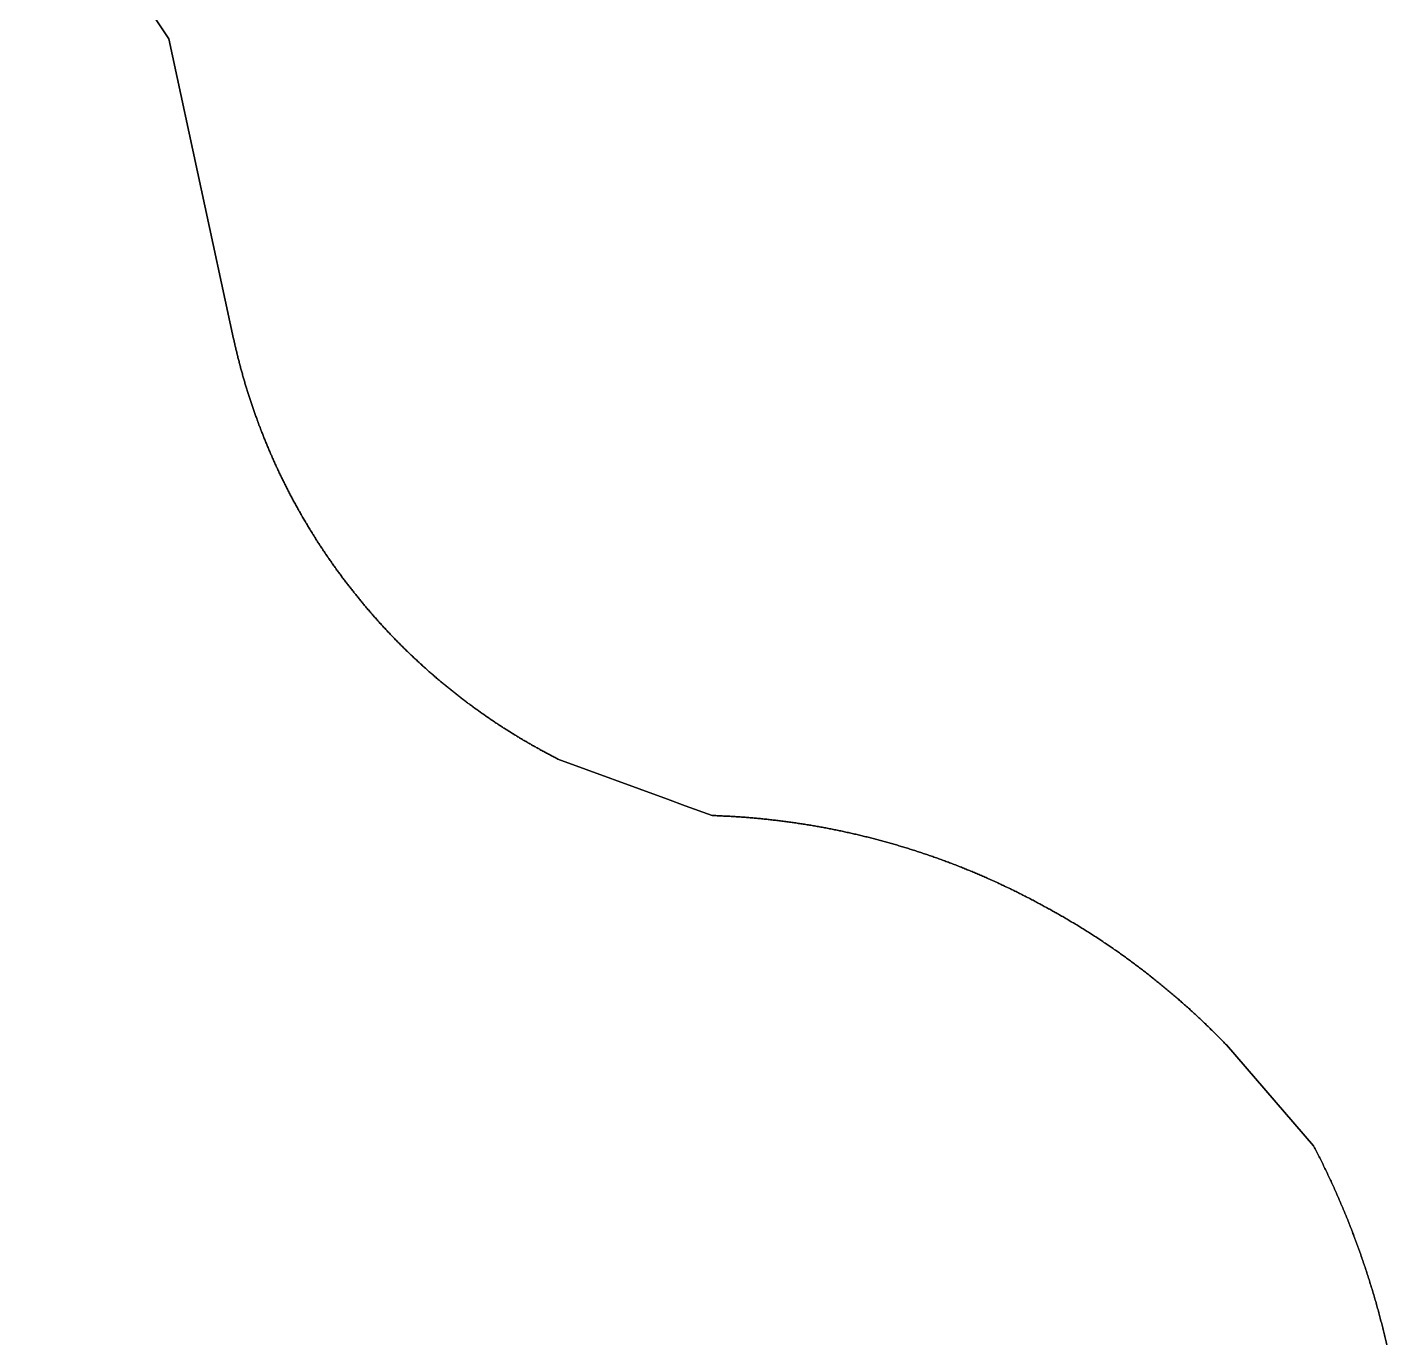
# Model space of a CAD drawing. Header units: inches. Extents: x 130170 to 284068, y 377793 to 804530.
# Drawn here: x 177965.5 to 178316.2, y 640666.8 to 641006.5 of the extents above; entities that cross this region are included whole.
import ezdxf

# ---------------------------------------------------------------- set-up
doc = ezdxf.new("R2010")
doc.units = ezdxf.units.IN
doc.header["$MEASUREMENT"] = 0
doc.layers.add('muni_il', color=7, linetype='Continuous')

msp = doc.modelspace()

# ---------------------------------------------------------------- linework, layer by layer
at = {"layer": 'muni_il'}
for points in [[(177965.47, 641058.59), (178002.05, 641003.53), (178018.72, 640926.19), (178018.78, 640925.92), (178018.84, 640925.65), (178018.9, 640925.38), (178018.96, 640925.12), (178019.02, 640924.85), (178019.08, 640924.58), (178019.14, 640924.31), (178019.2, 640924.04), (178019.27, 640923.77), (178019.33, 640923.51), (178019.39, 640923.24), (178019.46, 640922.97), (178019.52, 640922.7), (178019.59, 640922.43), (178019.65, 640922.17), (178019.72, 640921.9), (178019.78, 640921.63), (178019.85, 640921.37), (178019.92, 640921.1), (178019.98, 640920.83), (178020.05, 640920.57), (178020.12, 640920.3), (178020.19, 640920.03), (178020.26, 640919.77), (178020.33, 640919.5), (178020.4, 640919.23), (178020.47, 640918.97), (178020.54, 640918.7), (178020.61, 640918.44), (178020.68, 640918.17), (178020.76, 640917.9), (178020.83, 640917.64), (178020.9, 640917.37), (178020.98, 640917.11), (178021.05, 640916.84), (178021.13, 640916.58), (178021.2, 640916.31), (178021.28, 640916.05), (178021.35, 640915.79), (178021.43, 640915.52), (178021.51, 640915.26), (178021.59, 640914.99), (178021.66, 640914.73), (178021.74, 640914.46), (178021.82, 640914.2), (178021.9, 640913.94), (178021.98, 640913.67), (178022.06, 640913.41), (178022.14, 640913.15), (178022.22, 640912.88), (178022.3, 640912.62), (178022.39, 640912.36), (178022.47, 640912.1), (178022.55, 640911.83), (178022.64, 640911.57), (178022.72, 640911.31), (178022.8, 640911.05), (178022.89, 640910.79), (178022.97, 640910.52), (178023.06, 640910.26), (178023.15, 640910), (178023.23, 640909.74), (178023.32, 640909.48), (178023.41, 640909.22), (178023.5, 640908.96), (178023.58, 640908.7), (178023.67, 640908.44), (178023.76, 640908.18), (178023.85, 640907.92), (178023.94, 640907.66), (178024.03, 640907.4), (178024.13, 640907.14), (178024.22, 640906.88), (178024.31, 640906.62), (178024.4, 640906.36), (178024.49, 640906.1), (178024.59, 640905.84), (178024.68, 640905.58), (178024.78, 640905.32), (178024.87, 640905.06), (178024.97, 640904.81), (178025.06, 640904.55), (178025.16, 640904.29), (178025.25, 640904.03), (178025.35, 640903.77), (178025.45, 640903.52), (178025.55, 640903.26), (178025.64, 640903), (178025.74, 640902.74), (178025.84, 640902.49), (178025.94, 640902.23), (178026.04, 640901.98), (178026.14, 640901.72), (178026.24, 640901.46), (178026.35, 640901.21), (178026.45, 640900.95), (178026.55, 640900.7), (178026.65, 640900.44), (178026.76, 640900.19), (178026.86, 640899.93), (178026.96, 640899.68), (178027.07, 640899.42), (178027.17, 640899.17), (178027.28, 640898.91), (178027.38, 640898.66), (178027.49, 640898.4), (178027.6, 640898.15), (178027.7, 640897.9), (178027.81, 640897.64), (178027.92, 640897.39), (178028.03, 640897.14), (178028.14, 640896.88), (178028.25, 640896.63), (178028.36, 640896.38), (178028.47, 640896.13), (178028.58, 640895.87), (178028.69, 640895.62), (178028.8, 640895.37), (178028.91, 640895.12), (178029.02, 640894.87), (178029.14, 640894.62), (178029.25, 640894.37), (178029.36, 640894.12), (178029.48, 640893.86), (178029.59, 640893.61), (178029.71, 640893.36), (178029.82, 640893.11), (178029.94, 640892.86), (178030.05, 640892.62), (178030.17, 640892.37), (178030.29, 640892.12), (178030.4, 640891.87), (178030.52, 640891.62), (178030.64, 640891.37), (178030.76, 640891.12), (178030.88, 640890.87), (178031, 640890.63), (178031.12, 640890.38), (178031.24, 640890.13), (178031.36, 640889.88), (178031.48, 640889.64), (178031.6, 640889.39), (178031.73, 640889.14), (178031.85, 640888.9), (178031.97, 640888.65), (178032.09, 640888.4), (178032.22, 640888.16), (178032.34, 640887.91), (178032.47, 640887.67), (178032.59, 640887.42), (178032.72, 640887.18), (178032.84, 640886.93), (178032.97, 640886.69), (178033.1, 640886.44), (178033.23, 640886.2), (178033.35, 640885.96), (178033.48, 640885.71), (178033.61, 640885.47), (178033.74, 640885.23), (178033.87, 640884.98), (178034, 640884.74), (178034.13, 640884.5), (178034.26, 640884.26), (178034.39, 640884.01), (178034.52, 640883.77), (178034.65, 640883.53), (178034.79, 640883.29), (178034.92, 640883.05), (178035.05, 640882.81), (178035.18, 640882.57), (178035.32, 640882.33), (178035.45, 640882.09), (178035.59, 640881.85), (178035.72, 640881.61), (178035.86, 640881.37), (178036, 640881.13), (178036.13, 640880.89), (178036.27, 640880.65), (178036.41, 640880.41), (178036.54, 640880.17), (178036.68, 640879.93), (178036.82, 640879.7), (178036.96, 640879.46), (178037.1, 640879.22), (178037.24, 640878.98), (178037.38, 640878.75), (178037.52, 640878.51), (178037.66, 640878.27), (178037.8, 640878.04), (178037.94, 640877.8), (178038.08, 640877.57), (178038.23, 640877.33), (178038.37, 640877.1), (178038.51, 640876.86), (178038.66, 640876.63), (178038.8, 640876.39), (178038.95, 640876.16), (178039.09, 640875.92), (178039.24, 640875.69), (178039.38, 640875.46), (178039.53, 640875.22), (178039.68, 640874.99), (178039.82, 640874.76), (178039.97, 640874.52), (178040.12, 640874.29), (178040.27, 640874.06), (178040.41, 640873.83), (178040.56, 640873.6), (178040.71, 640873.37), (178040.86, 640873.13), (178041.01, 640872.9), (178041.16, 640872.67), (178041.31, 640872.44), (178041.47, 640872.21), (178041.62, 640871.98), (178041.77, 640871.75), (178041.92, 640871.53), (178042.08, 640871.3), (178042.23, 640871.07), (178042.38, 640870.84), (178042.54, 640870.61), (178042.69, 640870.38), (178042.85, 640870.16), (178043, 640869.93), (178043.16, 640869.7), (178043.31, 640869.48), (178043.47, 640869.25), (178043.63, 640869.02), (178043.78, 640868.8), (178043.94, 640868.57), (178044.1, 640868.35), (178044.26, 640868.12), (178044.42, 640867.9), (178044.58, 640867.67), (178044.74, 640867.45), (178044.9, 640867.22), (178045.06, 640867), (178045.22, 640866.78), (178045.38, 640866.55), (178045.54, 640866.33), (178045.7, 640866.11), (178045.87, 640865.89), (178046.03, 640865.66), (178046.19, 640865.44), (178046.35, 640865.22), (178046.52, 640865), (178046.68, 640864.78), (178046.85, 640864.56), (178047.01, 640864.34), (178047.18, 640864.12), (178047.34, 640863.9), (178047.51, 640863.68), (178047.68, 640863.46), (178047.84, 640863.24), (178048.01, 640863.02), (178048.18, 640862.8), (178048.35, 640862.59), (178048.51, 640862.37), (178048.68, 640862.15), (178048.85, 640861.93), (178049.02, 640861.72), (178049.19, 640861.5), (178049.36, 640861.28), (178049.53, 640861.07), (178049.7, 640860.85), (178049.87, 640860.64), (178050.05, 640860.42), (178050.22, 640860.21), (178050.39, 640859.99), (178050.56, 640859.78), (178050.74, 640859.56), (178050.91, 640859.35), (178051.08, 640859.14), (178051.26, 640858.92), (178051.43, 640858.71), (178051.61, 640858.5), (178051.78, 640858.29), (178051.96, 640858.07), (178052.14, 640857.86), (178052.31, 640857.65), (178052.49, 640857.44), (178052.67, 640857.23), (178052.84, 640857.02), (178053.02, 640856.81), (178053.21, 640856.59), (178053.39, 640856.38), (178053.57, 640856.17), (178053.75, 640855.96), (178053.93, 640855.75), (178054.11, 640855.55), (178054.29, 640855.34), (178054.47, 640855.13), (178054.65, 640854.92), (178054.83, 640854.72), (178055.01, 640854.51), (178055.2, 640854.3), (178055.38, 640854.1), (178055.56, 640853.89), (178055.74, 640853.69), (178055.93, 640853.48), (178056.11, 640853.28), (178056.3, 640853.07), (178056.48, 640852.87), (178056.67, 640852.67), (178056.85, 640852.46), (178057.04, 640852.26), (178057.22, 640852.06), (178057.41, 640851.85), (178057.6, 640851.65), (178057.79, 640851.45), (178057.97, 640851.25), (178058.16, 640851.05), (178058.35, 640850.85), (178058.54, 640850.65), (178058.73, 640850.45), (178058.92, 640850.25), (178059.11, 640850.05), (178059.3, 640849.85), (178059.49, 640849.65), (178059.68, 640849.45), (178059.87, 640849.25), (178060.06, 640849.05), (178060.25, 640848.86), (178060.44, 640848.66), (178060.64, 640848.46), (178060.83, 640848.27), (178061.02, 640848.07), (178061.21, 640847.87), (178061.41, 640847.68), (178061.6, 640847.48), (178061.8, 640847.29), (178061.99, 640847.09), (178062.19, 640846.9), (178062.38, 640846.71), (178062.58, 640846.51), (178062.77, 640846.32), (178062.97, 640846.13), (178063.17, 640845.93), (178063.36, 640845.74), (178063.56, 640845.55), (178063.76, 640845.36), (178063.96, 640845.17), (178064.16, 640844.98), (178064.35, 640844.79), (178064.55, 640844.6), (178064.75, 640844.41), (178064.95, 640844.22), (178065.15, 640844.03), (178065.35, 640843.84), (178065.55, 640843.65), (178065.75, 640843.46), (178065.96, 640843.27), (178066.16, 640843.09), (178066.36, 640842.9), (178066.56, 640842.71), (178066.76, 640842.53), (178066.97, 640842.34), (178067.17, 640842.16), (178067.37, 640841.97), (178067.58, 640841.79), (178067.78, 640841.6), (178067.99, 640841.42), (178068.19, 640841.23), (178068.4, 640841.05), (178068.6, 640840.87), (178068.81, 640840.68), (178069.01, 640840.5), (178069.22, 640840.32), (178069.43, 640840.14), (178069.64, 640839.96), (178069.84, 640839.78), (178070.05, 640839.59), (178070.26, 640839.41), (178070.47, 640839.23), (178070.68, 640839.05), (178070.88, 640838.88), (178071.09, 640838.7), (178071.3, 640838.52), (178071.51, 640838.34), (178071.72, 640838.16), (178071.93, 640837.98), (178072.14, 640837.81), (178072.36, 640837.63), (178072.57, 640837.45), (178072.78, 640837.28), (178072.99, 640837.1), (178073.2, 640836.93), (178073.42, 640836.75), (178073.63, 640836.58), (178073.84, 640836.4), (178074.05, 640836.23), (178074.27, 640836.06), (178074.48, 640835.88), (178074.7, 640835.71), (178074.91, 640835.54), (178075.13, 640835.37), (178075.34, 640835.2), (178075.56, 640835.03), (178075.77, 640834.85), (178075.99, 640834.68), (178076.21, 640834.51), (178076.42, 640834.34), (178076.64, 640834.18), (178076.86, 640834.01), (178077.08, 640833.84), (178077.29, 640833.67), (178077.51, 640833.5), (178077.73, 640833.33), (178077.95, 640833.17), (178078.17, 640833), (178078.39, 640832.83), (178078.61, 640832.67), (178078.83, 640832.5), (178079.05, 640832.34), (178079.27, 640832.17), (178079.49, 640832.01), (178079.71, 640831.84), (178079.93, 640831.68), (178080.15, 640831.52), (178080.37, 640831.35), (178080.6, 640831.19), (178080.82, 640831.03), (178081.04, 640830.87), (178081.26, 640830.71), (178081.49, 640830.55), (178081.71, 640830.39), (178081.94, 640830.23), (178082.16, 640830.07), (178082.38, 640829.91), (178082.61, 640829.75), (178082.83, 640829.59), (178083.06, 640829.43), (178083.28, 640829.27), (178083.51, 640829.12), (178083.74, 640828.96), (178083.96, 640828.8), (178084.19, 640828.65), (178084.42, 640828.49), (178084.64, 640828.33), (178084.87, 640828.18), (178085.1, 640828.02), (178085.33, 640827.87), (178085.55, 640827.72), (178085.78, 640827.56), (178086.01, 640827.41), (178086.24, 640827.26), (178086.47, 640827.1), (178086.7, 640826.95), (178086.93, 640826.8), (178087.16, 640826.65), (178087.39, 640826.5), (178087.62, 640826.35), (178087.85, 640826.2), (178088.08, 640826.05), (178088.31, 640825.9), (178088.54, 640825.75), (178088.78, 640825.6), (178089.01, 640825.45), (178089.24, 640825.31), (178089.47, 640825.16), (178089.71, 640825.01), (178089.94, 640824.87), (178090.17, 640824.72), (178090.41, 640824.57), (178090.64, 640824.43), (178090.87, 640824.28), (178091.11, 640824.14), (178091.34, 640824), (178091.58, 640823.85), (178091.81, 640823.71), (178092.05, 640823.57), (178092.28, 640823.42), (178092.52, 640823.28), (178092.76, 640823.14), (178092.99, 640823), (178093.23, 640822.86), (178093.47, 640822.72), (178093.7, 640822.58), (178093.94, 640822.44), (178094.18, 640822.3), (178094.42, 640822.16), (178094.65, 640822.02), (178094.89, 640821.89), (178095.13, 640821.75), (178095.37, 640821.61), (178095.61, 640821.47), (178095.85, 640821.34), (178096.09, 640821.2), (178096.33, 640821.07), (178096.57, 640820.93), (178096.81, 640820.8), (178097.05, 640820.66), (178097.29, 640820.53), (178097.53, 640820.4), (178097.77, 640820.26), (178098.01, 640820.13), (178098.25, 640820), (178098.49, 640819.87), (178098.74, 640819.74), (178098.98, 640819.61), (178099.22, 640819.48), (178099.46, 640819.35), (178099.71, 640819.22), (178099.95, 640819.09), (178100.19, 640818.96), (178100.44, 640818.83), (178100.68, 640818.7), (178100.92, 640818.57), (178101.17, 640818.45), (178101.41, 640818.32), (178101.66, 640818.19), (178101.9, 640818.07), (178102.15, 640817.94), (178102.41, 640817.81), (178130.7, 640807.43), (178135.23, 640805.77), (178142.18, 640803.24), (178142.51, 640803.23), (178142.84, 640803.22), (178143.17, 640803.21), (178143.5, 640803.19), (178143.83, 640803.18), (178144.15, 640803.17), (178144.48, 640803.15), (178144.81, 640803.14), (178145.14, 640803.12), (178145.47, 640803.11), (178145.79, 640803.09), (178146.12, 640803.08), (178146.45, 640803.06), (178146.78, 640803.04), (178147.11, 640803.02), (178147.43, 640803), (178147.76, 640802.98), (178148.09, 640802.96), (178148.42, 640802.94), (178148.74, 640802.92), (178149.07, 640802.9), (178149.4, 640802.88), (178149.73, 640802.85), (178150.05, 640802.83), (178150.38, 640802.8), (178150.71, 640802.78), (178151.04, 640802.75), (178151.36, 640802.73), (178151.69, 640802.7), (178152.02, 640802.68), (178152.35, 640802.65), (178152.67, 640802.62), (178153, 640802.59), (178153.33, 640802.56), (178153.66, 640802.53), (178153.98, 640802.5), (178154.31, 640802.47), (178154.64, 640802.44), (178154.96, 640802.41), (178155.29, 640802.37), (178155.62, 640802.34), (178155.94, 640802.31), (178156.27, 640802.27), (178156.6, 640802.24), (178156.92, 640802.2), (178157.25, 640802.17), (178157.58, 640802.13), (178157.9, 640802.09), (178158.23, 640802.06), (178158.55, 640802.02), (178158.88, 640801.98), (178159.21, 640801.94), (178159.53, 640801.9), (178159.86, 640801.86), (178160.18, 640801.82), (178160.51, 640801.78), (178160.84, 640801.73), (178161.16, 640801.69), (178161.49, 640801.65), (178161.81, 640801.6), (178162.14, 640801.56), (178162.46, 640801.51), (178162.79, 640801.47), (178163.11, 640801.42), (178163.44, 640801.38), (178163.76, 640801.33), (178164.09, 640801.28), (178164.41, 640801.23), (178164.74, 640801.18), (178165.06, 640801.13), (178165.39, 640801.08), (178165.71, 640801.03), (178166.04, 640800.98), (178166.36, 640800.93), (178166.68, 640800.88), (178167.01, 640800.82), (178167.33, 640800.77), (178167.66, 640800.72), (178167.98, 640800.66), (178168.3, 640800.61), (178168.63, 640800.55), (178168.95, 640800.5), (178169.27, 640800.44), (178169.6, 640800.38), (178169.92, 640800.32), (178170.24, 640800.27), (178170.57, 640800.21), (178170.89, 640800.15), (178171.21, 640800.09), (178171.54, 640800.03), (178171.86, 640799.97), (178172.18, 640799.9), (178172.5, 640799.84), (178172.83, 640799.78), (178173.15, 640799.71), (178173.47, 640799.65), (178173.79, 640799.59), (178174.11, 640799.52), (178174.44, 640799.46), (178174.76, 640799.39), (178175.08, 640799.32), (178175.4, 640799.26), (178175.72, 640799.19), (178176.04, 640799.12), (178176.36, 640799.05), (178176.68, 640798.98), (178177.01, 640798.91), (178177.33, 640798.84), (178177.65, 640798.77), (178177.97, 640798.7), (178178.29, 640798.62), (178178.61, 640798.55), (178178.93, 640798.48), (178179.25, 640798.4), (178179.57, 640798.33), (178179.89, 640798.25), (178180.21, 640798.18), (178180.53, 640798.1), (178180.85, 640798.03), (178181.17, 640797.95), (178181.48, 640797.87), (178181.8, 640797.79), (178182.12, 640797.71), (178182.44, 640797.63), (178182.76, 640797.55), (178183.08, 640797.47), (178183.4, 640797.39), (178183.71, 640797.31), (178184.03, 640797.23), (178184.35, 640797.15), (178184.67, 640797.06), (178184.98, 640796.98), (178185.3, 640796.89), (178185.62, 640796.81), (178185.94, 640796.72), (178186.25, 640796.64), (178186.57, 640796.55), (178186.89, 640796.46), (178187.2, 640796.38), (178187.52, 640796.29), (178187.84, 640796.2), (178188.15, 640796.11), (178188.47, 640796.02), (178188.78, 640795.93), (178189.1, 640795.84), (178189.41, 640795.75), (178189.73, 640795.66), (178190.04, 640795.56), (178190.36, 640795.47), (178190.67, 640795.38), (178190.99, 640795.28), (178191.3, 640795.19), (178191.62, 640795.09), (178191.93, 640795), (178192.25, 640794.9), (178192.56, 640794.8), (178192.87, 640794.71), (178193.19, 640794.61), (178193.5, 640794.51), (178193.81, 640794.41), (178194.13, 640794.31), (178194.44, 640794.21), (178194.75, 640794.11), (178195.06, 640794.01), (178195.38, 640793.91), (178195.69, 640793.8), (178196, 640793.7), (178196.31, 640793.6), (178196.62, 640793.49), (178196.93, 640793.39), (178197.25, 640793.28), (178197.56, 640793.18), (178197.87, 640793.07), (178198.18, 640792.97), (178198.49, 640792.86), (178198.8, 640792.75), (178199.11, 640792.64), (178199.42, 640792.53), (178199.73, 640792.43), (178200.04, 640792.32), (178200.35, 640792.21), (178200.66, 640792.09), (178200.96, 640791.98), (178201.27, 640791.87), (178201.58, 640791.76), (178201.89, 640791.65), (178202.2, 640791.53), (178202.51, 640791.42), (178202.81, 640791.3), (178203.12, 640791.19), (178203.43, 640791.07), (178203.74, 640790.96), (178204.04, 640790.84), (178204.35, 640790.72), (178204.66, 640790.6), (178204.96, 640790.49), (178205.27, 640790.37), (178205.58, 640790.25), (178205.88, 640790.13), (178206.19, 640790.01), (178206.49, 640789.89), (178206.8, 640789.77), (178207.1, 640789.64), (178207.41, 640789.52), (178207.71, 640789.4), (178208.02, 640789.27), (178208.32, 640789.15), (178208.62, 640789.03), (178208.93, 640788.9), (178209.23, 640788.77), (178209.53, 640788.65), (178209.84, 640788.52), (178210.14, 640788.39), (178210.44, 640788.27), (178210.74, 640788.14), (178211.05, 640788.01), (178211.35, 640787.88), (178211.65, 640787.75), (178211.95, 640787.62), (178212.25, 640787.49), (178212.55, 640787.36), (178212.85, 640787.23), (178213.15, 640787.09), (178213.45, 640786.96), (178213.75, 640786.83), (178214.05, 640786.69), (178214.35, 640786.56), (178214.65, 640786.42), (178214.95, 640786.29), (178215.25, 640786.15), (178215.55, 640786.02), (178215.85, 640785.88), (178216.15, 640785.74), (178216.44, 640785.6), (178216.74, 640785.46), (178217.04, 640785.32), (178217.34, 640785.19), (178217.63, 640785.04), (178217.93, 640784.9), (178218.23, 640784.76), (178218.52, 640784.62), (178218.82, 640784.48), (178219.12, 640784.34), (178219.41, 640784.19), (178219.71, 640784.05), (178220, 640783.91), (178220.3, 640783.76), (178220.59, 640783.62), (178220.88, 640783.47), (178221.18, 640783.32), (178221.47, 640783.18), (178221.77, 640783.03), (178222.06, 640782.88), (178222.35, 640782.73), (178222.65, 640782.58), (178222.94, 640782.44), (178223.23, 640782.29), (178223.52, 640782.13), (178223.81, 640781.98), (178224.11, 640781.83), (178224.4, 640781.68), (178224.69, 640781.53), (178224.98, 640781.38), (178225.27, 640781.22), (178225.56, 640781.07), (178225.85, 640780.91), (178226.14, 640780.76), (178226.43, 640780.6), (178226.72, 640780.45), (178227.01, 640780.29), (178227.29, 640780.14), (178227.58, 640779.98), (178227.87, 640779.82), (178228.42, 640779.52), (178228.7, 640779.37), (178228.99, 640779.21), (178229.27, 640779.06), (178229.55, 640778.91), (178229.83, 640778.75), (178230.11, 640778.59), (178230.39, 640778.44), (178230.67, 640778.28), (178230.96, 640778.12), (178231.24, 640777.97), (178231.52, 640777.81), (178231.79, 640777.65), (178232.07, 640777.49), (178232.35, 640777.33), (178232.63, 640777.17), (178232.91, 640777.01), (178233.19, 640776.85), (178233.47, 640776.68), (178233.75, 640776.52), (178234.02, 640776.36), (178234.3, 640776.2), (178234.58, 640776.03), (178234.85, 640775.87), (178235.13, 640775.7), (178235.41, 640775.54), (178235.68, 640775.37), (178235.96, 640775.21), (178236.23, 640775.04), (178236.51, 640774.87), (178236.78, 640774.71), (178237.06, 640774.54), (178237.33, 640774.37), (178237.6, 640774.2), (178237.88, 640774.03), (178238.15, 640773.86), (178238.42, 640773.69), (178238.7, 640773.52), (178238.97, 640773.35), (178239.24, 640773.18), (178239.51, 640773), (178239.78, 640772.83), (178240.05, 640772.66), (178240.33, 640772.49), (178240.6, 640772.31), (178240.87, 640772.14), (178241.14, 640771.96), (178241.41, 640771.79), (178241.67, 640771.61), (178241.94, 640771.43), (178242.21, 640771.26), (178242.48, 640771.08), (178242.75, 640770.9), (178243.02, 640770.72), (178243.28, 640770.54), (178243.55, 640770.37), (178243.82, 640770.19), (178244.08, 640770.01), (178244.35, 640769.83), (178244.62, 640769.64), (178244.88, 640769.46), (178245.15, 640769.28), (178245.41, 640769.1), (178245.68, 640768.92), (178245.94, 640768.73), (178246.21, 640768.55), (178246.47, 640768.36), (178246.73, 640768.18), (178247, 640767.99), (178247.26, 640767.81), (178247.52, 640767.62), (178247.78, 640767.44), (178248.04, 640767.25), (178248.31, 640767.06), (178248.57, 640766.87), (178248.83, 640766.69), (178249.09, 640766.5), (178249.35, 640766.31), (178249.61, 640766.12), (178249.87, 640765.93), (178250.13, 640765.74), (178250.39, 640765.55), (178250.64, 640765.36), (178250.9, 640765.16), (178251.16, 640764.97), (178251.42, 640764.78), (178251.68, 640764.59), (178251.93, 640764.39), (178252.19, 640764.2), (178252.45, 640764), (178252.7, 640763.81), (178252.96, 640763.61), (178253.21, 640763.42), (178253.47, 640763.22), (178253.72, 640763.02), (178253.98, 640762.83), (178254.23, 640762.63), (178254.48, 640762.43), (178254.74, 640762.23), (178254.99, 640762.03), (178255.24, 640761.83), (178255.49, 640761.63), (178255.89, 640761.32), (178256.15, 640761.11), (178256.41, 640760.9), (178256.67, 640760.7), (178256.93, 640760.49), (178257.19, 640760.28), (178257.45, 640760.07), (178257.71, 640759.86), (178257.97, 640759.65), (178258.23, 640759.44), (178258.48, 640759.23), (178258.74, 640759.01), (178259, 640758.8), (178259.25, 640758.59), (178259.51, 640758.38), (178259.77, 640758.16), (178260.02, 640757.95), (178260.28, 640757.73), (178260.53, 640757.52), (178260.78, 640757.3), (178261.04, 640757.09), (178261.29, 640756.87), (178261.54, 640756.66), (178261.8, 640756.44), (178262.05, 640756.22), (178262.3, 640756), (178262.55, 640755.79), (178262.8, 640755.57), (178263.06, 640755.35), (178263.31, 640755.13), (178263.56, 640754.91), (178263.81, 640754.69), (178264.06, 640754.47), (178264.3, 640754.24), (178264.55, 640754.02), (178264.8, 640753.8), (178265.05, 640753.58), (178265.3, 640753.36), (178265.54, 640753.13), (178265.79, 640752.91), (178266.04, 640752.68), (178266.28, 640752.46), (178266.53, 640752.23), (178266.77, 640752.01), (178267.02, 640751.78), (178267.26, 640751.56), (178267.51, 640751.33), (178267.75, 640751.1), (178267.99, 640750.87), (178268.24, 640750.65), (178268.48, 640750.42), (178268.72, 640750.19), (178268.96, 640749.96), (178269.2, 640749.73), (178269.44, 640749.5), (178269.68, 640749.27), (178269.92, 640749.04), (178270.16, 640748.81), (178270.4, 640748.57), (178270.64, 640748.34), (178270.88, 640748.11), (178271.12, 640747.88), (178271.36, 640747.64), (178271.59, 640747.41), (178271.83, 640747.17), (178272.07, 640746.94), (178272.3, 640746.7), (178272.54, 640746.47), (178272.77, 640746.23), (178273.01, 640746), (178273.24, 640745.76), (178273.47, 640745.52), (178273.71, 640745.28), (178273.94, 640745.05), (178274.17, 640744.81), (178274.41, 640744.57), (178274.64, 640744.33), (178274.87, 640744.09), (178297.36, 640718.08), (178297.62, 640717.59), (178297.79, 640717.26), (178297.96, 640716.93), (178298.13, 640716.6), (178298.29, 640716.27), (178298.46, 640715.93), (178298.63, 640715.6), (178298.8, 640715.27), (178298.96, 640714.94), (178299.13, 640714.61), (178299.29, 640714.27), (178299.46, 640713.94), (178299.62, 640713.61), (178299.79, 640713.28), (178299.95, 640712.94), (178300.11, 640712.61), (178300.27, 640712.27), (178300.43, 640711.94), (178300.59, 640711.61), (178300.75, 640711.27), (178300.91, 640710.93), (178301.07, 640710.6), (178301.23, 640710.26), (178301.39, 640709.93), (178301.54, 640709.59), (178301.7, 640709.25), (178301.86, 640708.92), (178302.01, 640708.58), (178302.17, 640708.24), (178302.32, 640707.91), (178302.47, 640707.57), (178302.63, 640707.23), (178302.78, 640706.89), (178302.93, 640706.55), (178303.08, 640706.21), (178303.23, 640705.87), (178303.38, 640705.53), (178303.53, 640705.19), (178303.68, 640704.85), (178303.83, 640704.51), (178303.98, 640704.17), (178304.13, 640703.83), (178304.27, 640703.49), (178304.42, 640703.15), (178304.59, 640702.74), (178304.74, 640702.4), (178304.88, 640702.06), (178305.02, 640701.72), (178305.17, 640701.37), (178305.31, 640701.03), (178305.45, 640700.69), (178305.59, 640700.34), (178305.73, 640700), (178305.87, 640699.66), (178306.01, 640699.31), (178306.15, 640698.97), (178306.29, 640698.62), (178306.43, 640698.28), (178306.56, 640697.93), (178306.7, 640697.59), (178306.83, 640697.24), (178306.97, 640696.9), (178307.1, 640696.55), (178307.24, 640696.21), (178307.37, 640695.86), (178307.5, 640695.51), (178307.64, 640695.17), (178307.77, 640694.82), (178307.9, 640694.47), (178308.03, 640694.12), (178308.16, 640693.78), (178308.29, 640693.43), (178308.42, 640693.08), (178308.55, 640692.73), (178308.67, 640692.38), (178308.8, 640692.03), (178308.93, 640691.68), (178309.05, 640691.34), (178309.18, 640690.99), (178309.3, 640690.64), (178309.42, 640690.29), (178309.55, 640689.94), (178309.67, 640689.59), (178309.79, 640689.23), (178309.91, 640688.88), (178310.03, 640688.53), (178310.15, 640688.18), (178310.27, 640687.83), (178310.39, 640687.48), (178310.51, 640687.13), (178310.63, 640686.77), (178310.75, 640686.42), (178310.86, 640686.07), (178310.98, 640685.72), (178311.09, 640685.36), (178311.21, 640685.01), (178311.32, 640684.66), (178311.44, 640684.3), (178311.55, 640683.95), (178311.66, 640683.6), (178311.77, 640683.24), (178311.88, 640682.89), (178311.99, 640682.53), (178312.1, 640682.18), (178312.21, 640681.82), (178312.32, 640681.47), (178312.43, 640681.11), (178312.54, 640680.76), (178312.64, 640680.4), (178312.75, 640680.05), (178312.86, 640679.69), (178312.96, 640679.34), (178313.06, 640678.98), (178313.17, 640678.62), (178313.27, 640678.27), (178313.37, 640677.91), (178313.48, 640677.55), (178313.58, 640677.2), (178313.68, 640676.84), (178313.78, 640676.48), (178313.88, 640676.12), (178313.98, 640675.77), (178314.07, 640675.41), (178314.17, 640675.05), (178314.27, 640674.69), (178314.36, 640674.33), (178314.46, 640673.97), (178314.56, 640673.61), (178314.65, 640673.26), (178314.74, 640672.9), (178314.84, 640672.54), (178314.93, 640672.18), (178315.02, 640671.82), (178315.11, 640671.46), (178315.2, 640671.1), (178315.29, 640670.74), (178315.38, 640670.38), (178315.47, 640670.02), (178315.56, 640669.66), (178315.65, 640669.3), (178315.73, 640668.94), (178315.82, 640668.57), (178315.91, 640668.21), (178315.99, 640667.85), (178316.08, 640667.49), (178316.16, 640667.13), (178316.24, 640666.77)], [(178316.24, 640666.77), (178316.16, 640667.13), (178316.08, 640667.49), (178315.99, 640667.85), (178315.91, 640668.21), (178315.82, 640668.57), (178315.73, 640668.94), (178315.65, 640669.3), (178315.56, 640669.66), (178315.47, 640670.02), (178315.38, 640670.38), (178315.29, 640670.74), (178315.2, 640671.1), (178315.11, 640671.46), (178315.02, 640671.82), (178314.93, 640672.18), (178314.84, 640672.54), (178314.74, 640672.9), (178314.65, 640673.26), (178314.56, 640673.61), (178314.46, 640673.97), (178314.36, 640674.33), (178314.27, 640674.69), (178314.17, 640675.05), (178314.07, 640675.41), (178313.98, 640675.77), (178313.88, 640676.12), (178313.78, 640676.48), (178313.68, 640676.84), (178313.58, 640677.2), (178313.48, 640677.55), (178313.37, 640677.91), (178313.27, 640678.27), (178313.17, 640678.62), (178313.06, 640678.98), (178312.96, 640679.34), (178312.86, 640679.69), (178312.75, 640680.05), (178312.64, 640680.4), (178312.54, 640680.76), (178312.43, 640681.11), (178312.32, 640681.47), (178312.21, 640681.82), (178312.1, 640682.18), (178311.99, 640682.53), (178311.88, 640682.89), (178311.77, 640683.24), (178311.66, 640683.6), (178311.55, 640683.95), (178311.44, 640684.3), (178311.32, 640684.66), (178311.21, 640685.01), (178311.09, 640685.36), (178310.98, 640685.72), (178310.86, 640686.07), (178310.75, 640686.42), (178310.63, 640686.77), (178310.51, 640687.13), (178310.39, 640687.48), (178310.27, 640687.83), (178310.15, 640688.18), (178310.03, 640688.53), (178309.91, 640688.88), (178309.79, 640689.23), (178309.67, 640689.59), (178309.55, 640689.94), (178309.42, 640690.29), (178309.3, 640690.64), (178309.18, 640690.99), (178309.05, 640691.34), (178308.93, 640691.68), (178308.8, 640692.03), (178308.67, 640692.38), (178308.55, 640692.73), (178308.42, 640693.08), (178308.29, 640693.43), (178308.16, 640693.78), (178308.03, 640694.12), (178307.9, 640694.47), (178307.77, 640694.82), (178307.64, 640695.17), (178307.5, 640695.51), (178307.37, 640695.86), (178307.24, 640696.21), (178307.1, 640696.55), (178306.97, 640696.9), (178306.83, 640697.24), (178306.7, 640697.59), (178306.56, 640697.93), (178306.43, 640698.28), (178306.29, 640698.62), (178306.15, 640698.97), (178306.01, 640699.31), (178305.87, 640699.66), (178305.73, 640700), (178305.59, 640700.34), (178305.45, 640700.69), (178305.31, 640701.03), (178305.17, 640701.37), (178305.02, 640701.72), (178304.88, 640702.06), (178304.74, 640702.4), (178304.59, 640702.74), (178304.42, 640703.15), (178304.27, 640703.49), (178304.13, 640703.83), (178303.98, 640704.17), (178303.83, 640704.51), (178303.68, 640704.85), (178303.53, 640705.19), (178303.38, 640705.53), (178303.23, 640705.87), (178303.08, 640706.21), (178302.93, 640706.55), (178302.78, 640706.89), (178302.63, 640707.23), (178302.47, 640707.57), (178302.32, 640707.91), (178302.17, 640708.24), (178302.01, 640708.58), (178301.86, 640708.92), (178301.7, 640709.25), (178301.54, 640709.59), (178301.39, 640709.93), (178301.23, 640710.26), (178301.07, 640710.6), (178300.91, 640710.93), (178300.75, 640711.27), (178300.59, 640711.61), (178300.43, 640711.94), (178300.27, 640712.27), (178300.11, 640712.61), (178299.95, 640712.94), (178299.79, 640713.28), (178299.62, 640713.61), (178299.46, 640713.94), (178299.29, 640714.27), (178299.13, 640714.61), (178298.96, 640714.94), (178298.8, 640715.27), (178298.63, 640715.6), (178298.46, 640715.93), (178298.29, 640716.27), (178298.13, 640716.6), (178297.96, 640716.93), (178297.79, 640717.26), (178297.62, 640717.59), (178297.36, 640718.08), (178274.87, 640744.09), (178274.64, 640744.33), (178274.41, 640744.57), (178274.17, 640744.81), (178273.94, 640745.05), (178273.71, 640745.28), (178273.47, 640745.52), (178273.24, 640745.76), (178273.01, 640746), (178272.77, 640746.23), (178272.54, 640746.47), (178272.3, 640746.7), (178272.07, 640746.94), (178271.83, 640747.17), (178271.59, 640747.41), (178271.36, 640747.64), (178271.12, 640747.88), (178270.88, 640748.11), (178270.64, 640748.34), (178270.4, 640748.57), (178270.16, 640748.81), (178269.92, 640749.04), (178269.68, 640749.27), (178269.44, 640749.5), (178269.2, 640749.73), (178268.96, 640749.96), (178268.72, 640750.19), (178268.48, 640750.42), (178268.24, 640750.65), (178267.99, 640750.87), (178267.75, 640751.1), (178267.51, 640751.33), (178267.26, 640751.56), (178267.02, 640751.78), (178266.77, 640752.01), (178266.53, 640752.23), (178266.28, 640752.46), (178266.04, 640752.68), (178265.79, 640752.91), (178265.54, 640753.13), (178265.3, 640753.36), (178265.05, 640753.58), (178264.8, 640753.8), (178264.55, 640754.02), (178264.3, 640754.24), (178264.06, 640754.47), (178263.81, 640754.69), (178263.56, 640754.91), (178263.31, 640755.13), (178263.06, 640755.35), (178262.8, 640755.57), (178262.55, 640755.79), (178262.3, 640756), (178262.05, 640756.22), (178261.8, 640756.44), (178261.54, 640756.66), (178261.29, 640756.87), (178261.04, 640757.09), (178260.78, 640757.3), (178260.53, 640757.52), (178260.28, 640757.73), (178260.02, 640757.95), (178259.77, 640758.16), (178259.51, 640758.38), (178259.25, 640758.59), (178259, 640758.8), (178258.74, 640759.01), (178258.48, 640759.23), (178258.23, 640759.44), (178257.97, 640759.65), (178257.71, 640759.86), (178257.45, 640760.07), (178257.19, 640760.28), (178256.93, 640760.49), (178256.67, 640760.7), (178256.41, 640760.9), (178256.15, 640761.11), (178255.89, 640761.32), (178255.49, 640761.63), (178255.24, 640761.83), (178254.99, 640762.03), (178254.74, 640762.23), (178254.48, 640762.43), (178254.23, 640762.63), (178253.98, 640762.83), (178253.72, 640763.02), (178253.47, 640763.22), (178253.21, 640763.42), (178252.96, 640763.61), (178252.7, 640763.81), (178252.45, 640764), (178252.19, 640764.2), (178251.93, 640764.39), (178251.68, 640764.59), (178251.42, 640764.78), (178251.16, 640764.97), (178250.9, 640765.16), (178250.64, 640765.36), (178250.39, 640765.55), (178250.13, 640765.74), (178249.87, 640765.93), (178249.61, 640766.12), (178249.35, 640766.31), (178249.09, 640766.5), (178248.83, 640766.69), (178248.57, 640766.87), (178248.31, 640767.06), (178248.04, 640767.25), (178247.78, 640767.44), (178247.52, 640767.62), (178247.26, 640767.81), (178247, 640767.99), (178246.73, 640768.18), (178246.47, 640768.36), (178246.21, 640768.55), (178245.94, 640768.73), (178245.68, 640768.92), (178245.41, 640769.1), (178245.15, 640769.28), (178244.88, 640769.46), (178244.62, 640769.64), (178244.35, 640769.83), (178244.08, 640770.01), (178243.82, 640770.19), (178243.55, 640770.37), (178243.28, 640770.54), (178243.02, 640770.72), (178242.75, 640770.9), (178242.48, 640771.08), (178242.21, 640771.26), (178241.94, 640771.43), (178241.67, 640771.61), (178241.41, 640771.79), (178241.14, 640771.96), (178240.87, 640772.14), (178240.6, 640772.31), (178240.33, 640772.49), (178240.05, 640772.66), (178239.78, 640772.83), (178239.51, 640773), (178239.24, 640773.18), (178238.97, 640773.35), (178238.7, 640773.52), (178238.42, 640773.69), (178238.15, 640773.86), (178237.88, 640774.03), (178237.6, 640774.2), (178237.33, 640774.37), (178237.06, 640774.54), (178236.78, 640774.71), (178236.51, 640774.87), (178236.23, 640775.04), (178235.96, 640775.21), (178235.68, 640775.37), (178235.41, 640775.54), (178235.13, 640775.7), (178234.85, 640775.87), (178234.58, 640776.03), (178234.3, 640776.2), (178234.02, 640776.36), (178233.75, 640776.52), (178233.47, 640776.68), (178233.19, 640776.85), (178232.91, 640777.01), (178232.63, 640777.17), (178232.35, 640777.33), (178232.07, 640777.49), (178231.79, 640777.65), (178231.52, 640777.81), (178231.24, 640777.97), (178230.96, 640778.12), (178230.67, 640778.28), (178230.39, 640778.44), (178230.11, 640778.59), (178229.83, 640778.75), (178229.55, 640778.91), (178229.27, 640779.06), (178228.99, 640779.21), (178228.7, 640779.37), (178228.42, 640779.52), (178227.87, 640779.82), (178227.58, 640779.98), (178227.29, 640780.14), (178227.01, 640780.29), (178226.72, 640780.45), (178226.43, 640780.6), (178226.14, 640780.76), (178225.85, 640780.91), (178225.56, 640781.07), (178225.27, 640781.22), (178224.98, 640781.38), (178224.69, 640781.53), (178224.4, 640781.68), (178224.11, 640781.83), (178223.81, 640781.98), (178223.52, 640782.13), (178223.23, 640782.29), (178222.94, 640782.44), (178222.65, 640782.58), (178222.35, 640782.73), (178222.06, 640782.88), (178221.77, 640783.03), (178221.47, 640783.18), (178221.18, 640783.32), (178220.88, 640783.47), (178220.59, 640783.62), (178220.3, 640783.76), (178220, 640783.91), (178219.71, 640784.05), (178219.41, 640784.19), (178219.12, 640784.34), (178218.82, 640784.48), (178218.52, 640784.62), (178218.23, 640784.76), (178217.93, 640784.9), (178217.63, 640785.04), (178217.34, 640785.19), (178217.04, 640785.32), (178216.74, 640785.46), (178216.44, 640785.6), (178216.15, 640785.74), (178215.85, 640785.88), (178215.55, 640786.02), (178215.25, 640786.15), (178214.95, 640786.29), (178214.65, 640786.42), (178214.35, 640786.56), (178214.05, 640786.69), (178213.75, 640786.83), (178213.45, 640786.96), (178213.15, 640787.09), (178212.85, 640787.23), (178212.55, 640787.36), (178212.25, 640787.49), (178211.95, 640787.62), (178211.65, 640787.75), (178211.35, 640787.88), (178211.05, 640788.01), (178210.74, 640788.14), (178210.44, 640788.27), (178210.14, 640788.39), (178209.84, 640788.52), (178209.53, 640788.65), (178209.23, 640788.77), (178208.93, 640788.9), (178208.62, 640789.03), (178208.32, 640789.15), (178208.02, 640789.27), (178207.71, 640789.4), (178207.41, 640789.52), (178207.1, 640789.64), (178206.8, 640789.77), (178206.49, 640789.89), (178206.19, 640790.01), (178205.88, 640790.13), (178205.58, 640790.25), (178205.27, 640790.37), (178204.96, 640790.49), (178204.66, 640790.6), (178204.35, 640790.72), (178204.04, 640790.84), (178203.74, 640790.96), (178203.43, 640791.07), (178203.12, 640791.19), (178202.81, 640791.3), (178202.51, 640791.42), (178202.2, 640791.53), (178201.89, 640791.65), (178201.58, 640791.76), (178201.27, 640791.87), (178200.96, 640791.98), (178200.66, 640792.09), (178200.35, 640792.21), (178200.04, 640792.32), (178199.73, 640792.43), (178199.42, 640792.53), (178199.11, 640792.64), (178198.8, 640792.75), (178198.49, 640792.86), (178198.18, 640792.97), (178197.87, 640793.07), (178197.56, 640793.18), (178197.25, 640793.28), (178196.93, 640793.39), (178196.62, 640793.49), (178196.31, 640793.6), (178196, 640793.7), (178195.69, 640793.8), (178195.38, 640793.91), (178195.06, 640794.01), (178194.75, 640794.11), (178194.44, 640794.21), (178194.13, 640794.31), (178193.81, 640794.41), (178193.5, 640794.51), (178193.19, 640794.61), (178192.87, 640794.71), (178192.56, 640794.8), (178192.25, 640794.9), (178191.93, 640795), (178191.62, 640795.09), (178191.3, 640795.19), (178190.99, 640795.28), (178190.67, 640795.38), (178190.36, 640795.47), (178190.04, 640795.56), (178189.73, 640795.66), (178189.41, 640795.75), (178189.1, 640795.84), (178188.78, 640795.93), (178188.47, 640796.02), (178188.15, 640796.11), (178187.84, 640796.2), (178187.52, 640796.29), (178187.2, 640796.38), (178186.89, 640796.46), (178186.57, 640796.55), (178186.25, 640796.64), (178185.94, 640796.72), (178185.62, 640796.81), (178185.3, 640796.89), (178184.98, 640796.98), (178184.67, 640797.06), (178184.35, 640797.15), (178184.03, 640797.23), (178183.71, 640797.31), (178183.4, 640797.39), (178183.08, 640797.47), (178182.76, 640797.55), (178182.44, 640797.63), (178182.12, 640797.71), (178181.8, 640797.79), (178181.48, 640797.87), (178181.17, 640797.95), (178180.85, 640798.03), (178180.53, 640798.1), (178180.21, 640798.18), (178179.89, 640798.25), (178179.57, 640798.33), (178179.25, 640798.4), (178178.93, 640798.48), (178178.61, 640798.55), (178178.29, 640798.62), (178177.97, 640798.7), (178177.65, 640798.77), (178177.33, 640798.84), (178177.01, 640798.91), (178176.68, 640798.98), (178176.36, 640799.05), (178176.04, 640799.12), (178175.72, 640799.19), (178175.4, 640799.26), (178175.08, 640799.32), (178174.76, 640799.39), (178174.44, 640799.46), (178174.11, 640799.52), (178173.79, 640799.59), (178173.47, 640799.65), (178173.15, 640799.71), (178172.83, 640799.78), (178172.5, 640799.84), (178172.18, 640799.9), (178171.86, 640799.97), (178171.54, 640800.03), (178171.21, 640800.09), (178170.89, 640800.15), (178170.57, 640800.21), (178170.24, 640800.27), (178169.92, 640800.32), (178169.6, 640800.38), (178169.27, 640800.44), (178168.95, 640800.5), (178168.63, 640800.55), (178168.3, 640800.61), (178167.98, 640800.66), (178167.66, 640800.72), (178167.33, 640800.77), (178167.01, 640800.82), (178166.68, 640800.88), (178166.36, 640800.93), (178166.04, 640800.98), (178165.71, 640801.03), (178165.39, 640801.08), (178165.06, 640801.13), (178164.74, 640801.18), (178164.41, 640801.23), (178164.09, 640801.28), (178163.76, 640801.33), (178163.44, 640801.38), (178163.11, 640801.42), (178162.79, 640801.47), (178162.46, 640801.51), (178162.14, 640801.56), (178161.81, 640801.6), (178161.49, 640801.65), (178161.16, 640801.69), (178160.84, 640801.73), (178160.51, 640801.78), (178160.18, 640801.82), (178159.86, 640801.86), (178159.53, 640801.9), (178159.21, 640801.94), (178158.88, 640801.98), (178158.55, 640802.02), (178158.23, 640802.06), (178157.9, 640802.09), (178157.58, 640802.13), (178157.25, 640802.17), (178156.92, 640802.2), (178156.6, 640802.24), (178156.27, 640802.27), (178155.94, 640802.31), (178155.62, 640802.34), (178155.29, 640802.37), (178154.96, 640802.41), (178154.64, 640802.44), (178154.31, 640802.47), (178153.98, 640802.5), (178153.66, 640802.53), (178153.33, 640802.56), (178153, 640802.59), (178152.67, 640802.62), (178152.35, 640802.65), (178152.02, 640802.68), (178151.69, 640802.7), (178151.36, 640802.73), (178151.04, 640802.75), (178150.71, 640802.78), (178150.38, 640802.8), (178150.05, 640802.83), (178149.73, 640802.85), (178149.4, 640802.88), (178149.07, 640802.9), (178148.74, 640802.92), (178148.42, 640802.94), (178148.09, 640802.96), (178147.76, 640802.98), (178147.43, 640803), (178147.11, 640803.02), (178146.78, 640803.04), (178146.45, 640803.06), (178146.12, 640803.08), (178145.79, 640803.09), (178145.47, 640803.11), (178145.14, 640803.12), (178144.81, 640803.14), (178144.48, 640803.15), (178144.15, 640803.17), (178143.83, 640803.18), (178143.5, 640803.19), (178143.17, 640803.21), (178142.84, 640803.22), (178142.51, 640803.23), (178142.18, 640803.24), (178135.23, 640805.77), (178130.7, 640807.43), (178102.41, 640817.81), (178102.15, 640817.94), (178101.9, 640818.07), (178101.66, 640818.19), (178101.41, 640818.32), (178101.17, 640818.45), (178100.92, 640818.57), (178100.68, 640818.7), (178100.44, 640818.83), (178100.19, 640818.96), (178099.95, 640819.09), (178099.71, 640819.22), (178099.46, 640819.35), (178099.22, 640819.48), (178098.98, 640819.61), (178098.74, 640819.74), (178098.49, 640819.87), (178098.25, 640820), (178098.01, 640820.13), (178097.77, 640820.26), (178097.53, 640820.4), (178097.29, 640820.53), (178097.05, 640820.66), (178096.81, 640820.8), (178096.57, 640820.93), (178096.33, 640821.07), (178096.09, 640821.2), (178095.85, 640821.34), (178095.61, 640821.47), (178095.37, 640821.61), (178095.13, 640821.75), (178094.89, 640821.89), (178094.65, 640822.02), (178094.42, 640822.16), (178094.18, 640822.3), (178093.94, 640822.44), (178093.7, 640822.58), (178093.47, 640822.72), (178093.23, 640822.86), (178092.99, 640823), (178092.76, 640823.14), (178092.52, 640823.28), (178092.28, 640823.42), (178092.05, 640823.57), (178091.81, 640823.71), (178091.58, 640823.85), (178091.34, 640824), (178091.11, 640824.14), (178090.87, 640824.28), (178090.64, 640824.43), (178090.41, 640824.57), (178090.17, 640824.72), (178089.94, 640824.87), (178089.71, 640825.01), (178089.47, 640825.16), (178089.24, 640825.31), (178089.01, 640825.45), (178088.78, 640825.6), (178088.54, 640825.75), (178088.31, 640825.9), (178088.08, 640826.05), (178087.85, 640826.2), (178087.62, 640826.35), (178087.39, 640826.5), (178087.16, 640826.65), (178086.93, 640826.8), (178086.7, 640826.95), (178086.47, 640827.1), (178086.24, 640827.26), (178086.01, 640827.41), (178085.78, 640827.56), (178085.55, 640827.72), (178085.33, 640827.87), (178085.1, 640828.02), (178084.87, 640828.18), (178084.64, 640828.33), (178084.42, 640828.49), (178084.19, 640828.65), (178083.96, 640828.8), (178083.74, 640828.96), (178083.51, 640829.12), (178083.28, 640829.27), (178083.06, 640829.43), (178082.83, 640829.59), (178082.61, 640829.75), (178082.38, 640829.91), (178082.16, 640830.07), (178081.94, 640830.23), (178081.71, 640830.39), (178081.49, 640830.55), (178081.26, 640830.71), (178081.04, 640830.87), (178080.82, 640831.03), (178080.6, 640831.19), (178080.37, 640831.35), (178080.15, 640831.52), (178079.93, 640831.68), (178079.71, 640831.84), (178079.49, 640832.01), (178079.27, 640832.17), (178079.05, 640832.34), (178078.83, 640832.5), (178078.61, 640832.67), (178078.39, 640832.83), (178078.17, 640833), (178077.95, 640833.17), (178077.73, 640833.33), (178077.51, 640833.5), (178077.29, 640833.67), (178077.08, 640833.84), (178076.86, 640834.01), (178076.64, 640834.18), (178076.42, 640834.34), (178076.21, 640834.51), (178075.99, 640834.68), (178075.77, 640834.85), (178075.56, 640835.03), (178075.34, 640835.2), (178075.13, 640835.37), (178074.91, 640835.54), (178074.7, 640835.71), (178074.48, 640835.88), (178074.27, 640836.06), (178074.05, 640836.23), (178073.84, 640836.4), (178073.63, 640836.58), (178073.42, 640836.75), (178073.2, 640836.93), (178072.99, 640837.1), (178072.78, 640837.28), (178072.57, 640837.45), (178072.36, 640837.63), (178072.14, 640837.81), (178071.93, 640837.98), (178071.72, 640838.16), (178071.51, 640838.34), (178071.3, 640838.52), (178071.09, 640838.7), (178070.88, 640838.88), (178070.68, 640839.05), (178070.47, 640839.23), (178070.26, 640839.41), (178070.05, 640839.59), (178069.84, 640839.78), (178069.64, 640839.96), (178069.43, 640840.14), (178069.22, 640840.32), (178069.01, 640840.5), (178068.81, 640840.68), (178068.6, 640840.87), (178068.4, 640841.05), (178068.19, 640841.23), (178067.99, 640841.42), (178067.78, 640841.6), (178067.58, 640841.79), (178067.37, 640841.97), (178067.17, 640842.16), (178066.97, 640842.34), (178066.76, 640842.53), (178066.56, 640842.71), (178066.36, 640842.9), (178066.16, 640843.09), (178065.96, 640843.27), (178065.75, 640843.46), (178065.55, 640843.65), (178065.35, 640843.84), (178065.15, 640844.03), (178064.95, 640844.22), (178064.75, 640844.41), (178064.55, 640844.6), (178064.35, 640844.79), (178064.16, 640844.98), (178063.96, 640845.17), (178063.76, 640845.36), (178063.56, 640845.55), (178063.36, 640845.74), (178063.17, 640845.93), (178062.97, 640846.13), (178062.77, 640846.32), (178062.58, 640846.51), (178062.38, 640846.71), (178062.19, 640846.9), (178061.99, 640847.09), (178061.8, 640847.29), (178061.6, 640847.48), (178061.41, 640847.68), (178061.21, 640847.87), (178061.02, 640848.07), (178060.83, 640848.27), (178060.64, 640848.46), (178060.44, 640848.66), (178060.25, 640848.86), (178060.06, 640849.05), (178059.87, 640849.25), (178059.68, 640849.45), (178059.49, 640849.65), (178059.3, 640849.85), (178059.11, 640850.05), (178058.92, 640850.25), (178058.73, 640850.45), (178058.54, 640850.65), (178058.35, 640850.85), (178058.16, 640851.05), (178057.97, 640851.25), (178057.79, 640851.45), (178057.6, 640851.65), (178057.41, 640851.85), (178057.22, 640852.06), (178057.04, 640852.26), (178056.85, 640852.46), (178056.67, 640852.67), (178056.48, 640852.87), (178056.3, 640853.07), (178056.11, 640853.28), (178055.93, 640853.48), (178055.74, 640853.69), (178055.56, 640853.89), (178055.38, 640854.1), (178055.2, 640854.3), (178055.01, 640854.51), (178054.83, 640854.72), (178054.65, 640854.92), (178054.47, 640855.13), (178054.29, 640855.34), (178054.11, 640855.55), (178053.93, 640855.75), (178053.75, 640855.96), (178053.57, 640856.17), (178053.39, 640856.38), (178053.21, 640856.59), (178053.02, 640856.81), (178052.84, 640857.02), (178052.67, 640857.23), (178052.49, 640857.44), (178052.31, 640857.65), (178052.14, 640857.86), (178051.96, 640858.07), (178051.78, 640858.29), (178051.61, 640858.5), (178051.43, 640858.71), (178051.26, 640858.92), (178051.08, 640859.14), (178050.91, 640859.35), (178050.74, 640859.56), (178050.56, 640859.78), (178050.39, 640859.99), (178050.22, 640860.21), (178050.05, 640860.42), (178049.87, 640860.64), (178049.7, 640860.85), (178049.53, 640861.07), (178049.36, 640861.28), (178049.19, 640861.5), (178049.02, 640861.72), (178048.85, 640861.93), (178048.68, 640862.15), (178048.51, 640862.37), (178048.35, 640862.59), (178048.18, 640862.8), (178048.01, 640863.02), (178047.84, 640863.24), (178047.68, 640863.46), (178047.51, 640863.68), (178047.34, 640863.9), (178047.18, 640864.12), (178047.01, 640864.34), (178046.85, 640864.56), (178046.68, 640864.78), (178046.52, 640865), (178046.35, 640865.22), (178046.19, 640865.44), (178046.03, 640865.66), (178045.87, 640865.89), (178045.7, 640866.11), (178045.54, 640866.33), (178045.38, 640866.55), (178045.22, 640866.78), (178045.06, 640867), (178044.9, 640867.22), (178044.74, 640867.45), (178044.58, 640867.67), (178044.42, 640867.9), (178044.26, 640868.12), (178044.1, 640868.35), (178043.94, 640868.57), (178043.78, 640868.8), (178043.63, 640869.02), (178043.47, 640869.25), (178043.31, 640869.48), (178043.16, 640869.7), (178043, 640869.93), (178042.85, 640870.16), (178042.69, 640870.38), (178042.54, 640870.61), (178042.38, 640870.84), (178042.23, 640871.07), (178042.08, 640871.3), (178041.92, 640871.53), (178041.77, 640871.75), (178041.62, 640871.98), (178041.47, 640872.21), (178041.31, 640872.44), (178041.16, 640872.67), (178041.01, 640872.9), (178040.86, 640873.13), (178040.71, 640873.37), (178040.56, 640873.6), (178040.41, 640873.83), (178040.27, 640874.06), (178040.12, 640874.29), (178039.97, 640874.52), (178039.82, 640874.76), (178039.68, 640874.99), (178039.53, 640875.22), (178039.38, 640875.46), (178039.24, 640875.69), (178039.09, 640875.92), (178038.95, 640876.16), (178038.8, 640876.39), (178038.66, 640876.63), (178038.51, 640876.86), (178038.37, 640877.1), (178038.23, 640877.33), (178038.08, 640877.57), (178037.94, 640877.8), (178037.8, 640878.04), (178037.66, 640878.27), (178037.52, 640878.51), (178037.38, 640878.75), (178037.24, 640878.98), (178037.1, 640879.22), (178036.96, 640879.46), (178036.82, 640879.7), (178036.68, 640879.93), (178036.54, 640880.17), (178036.41, 640880.41), (178036.27, 640880.65), (178036.13, 640880.89), (178036, 640881.13), (178035.86, 640881.37), (178035.72, 640881.61), (178035.59, 640881.85), (178035.45, 640882.09), (178035.32, 640882.33), (178035.18, 640882.57), (178035.05, 640882.81), (178034.92, 640883.05), (178034.79, 640883.29), (178034.65, 640883.53), (178034.52, 640883.77), (178034.39, 640884.01), (178034.26, 640884.26), (178034.13, 640884.5), (178034, 640884.74), (178033.87, 640884.98), (178033.74, 640885.23), (178033.61, 640885.47), (178033.48, 640885.71), (178033.35, 640885.96), (178033.23, 640886.2), (178033.1, 640886.44), (178032.97, 640886.69), (178032.84, 640886.93), (178032.72, 640887.18), (178032.59, 640887.42), (178032.47, 640887.67), (178032.34, 640887.91), (178032.22, 640888.16), (178032.09, 640888.4), (178031.97, 640888.65), (178031.85, 640888.9), (178031.73, 640889.14), (178031.6, 640889.39), (178031.48, 640889.64), (178031.36, 640889.88), (178031.24, 640890.13), (178031.12, 640890.38), (178031, 640890.63), (178030.88, 640890.87), (178030.76, 640891.12), (178030.64, 640891.37), (178030.52, 640891.62), (178030.4, 640891.87), (178030.29, 640892.12), (178030.17, 640892.37), (178030.05, 640892.62), (178029.94, 640892.86), (178029.82, 640893.11), (178029.71, 640893.36), (178029.59, 640893.61), (178029.48, 640893.86), (178029.36, 640894.12), (178029.25, 640894.37), (178029.14, 640894.62), (178029.02, 640894.87), (178028.91, 640895.12), (178028.8, 640895.37), (178028.69, 640895.62), (178028.58, 640895.87), (178028.47, 640896.13), (178028.36, 640896.38), (178028.25, 640896.63), (178028.14, 640896.88), (178028.03, 640897.14), (178027.92, 640897.39), (178027.81, 640897.64), (178027.7, 640897.9), (178027.6, 640898.15), (178027.49, 640898.4), (178027.38, 640898.66), (178027.28, 640898.91), (178027.17, 640899.17), (178027.07, 640899.42), (178026.96, 640899.68), (178026.86, 640899.93), (178026.76, 640900.19), (178026.65, 640900.44), (178026.55, 640900.7), (178026.45, 640900.95), (178026.35, 640901.21), (178026.24, 640901.46), (178026.14, 640901.72), (178026.04, 640901.98), (178025.94, 640902.23), (178025.84, 640902.49), (178025.74, 640902.74), (178025.64, 640903), (178025.55, 640903.26), (178025.45, 640903.52), (178025.35, 640903.77), (178025.25, 640904.03), (178025.16, 640904.29), (178025.06, 640904.55), (178024.97, 640904.81), (178024.87, 640905.06), (178024.78, 640905.32), (178024.68, 640905.58), (178024.59, 640905.84), (178024.49, 640906.1), (178024.4, 640906.36), (178024.31, 640906.62), (178024.22, 640906.88), (178024.13, 640907.14), (178024.03, 640907.4), (178023.94, 640907.66), (178023.85, 640907.92), (178023.76, 640908.18), (178023.67, 640908.44), (178023.58, 640908.7), (178023.5, 640908.96), (178023.41, 640909.22), (178023.32, 640909.48), (178023.23, 640909.74), (178023.15, 640910), (178023.06, 640910.26), (178022.97, 640910.52), (178022.89, 640910.79), (178022.8, 640911.05), (178022.72, 640911.31), (178022.64, 640911.57), (178022.55, 640911.83), (178022.47, 640912.1), (178022.39, 640912.36), (178022.3, 640912.62), (178022.22, 640912.88), (178022.14, 640913.15), (178022.06, 640913.41), (178021.98, 640913.67), (178021.9, 640913.94), (178021.82, 640914.2), (178021.74, 640914.46), (178021.66, 640914.73), (178021.59, 640914.99), (178021.51, 640915.26), (178021.43, 640915.52), (178021.35, 640915.79), (178021.28, 640916.05), (178021.2, 640916.31), (178021.13, 640916.58), (178021.05, 640916.84), (178020.98, 640917.11), (178020.9, 640917.37), (178020.83, 640917.64), (178020.76, 640917.9), (178020.68, 640918.17), (178020.61, 640918.44), (178020.54, 640918.7), (178020.47, 640918.97), (178020.4, 640919.23), (178020.33, 640919.5), (178020.26, 640919.77), (178020.19, 640920.03), (178020.12, 640920.3), (178020.05, 640920.57), (178019.98, 640920.83), (178019.92, 640921.1), (178019.85, 640921.37), (178019.78, 640921.63), (178019.72, 640921.9), (178019.65, 640922.17), (178019.59, 640922.43), (178019.52, 640922.7), (178019.46, 640922.97), (178019.39, 640923.24), (178019.33, 640923.51), (178019.27, 640923.77), (178019.2, 640924.04), (178019.14, 640924.31), (178019.08, 640924.58), (178019.02, 640924.85), (178018.96, 640925.12), (178018.9, 640925.38), (178018.84, 640925.65), (178018.78, 640925.92), (178018.72, 640926.19), (178002.05, 641003.53), (177965.47, 641058.59)]]:
    msp.add_lwpolyline(points, dxfattribs=at)

doc.saveas('drawing.dxf')
